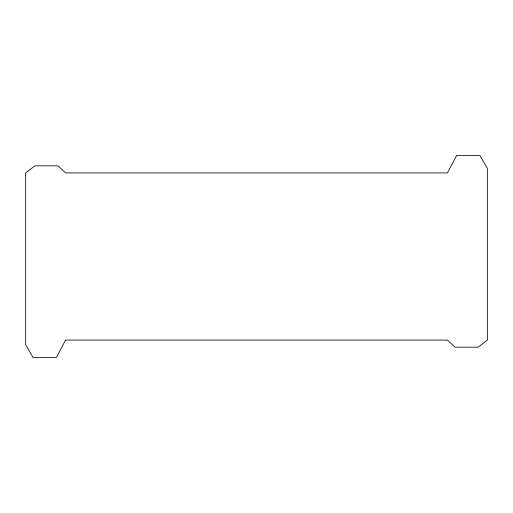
<?xml version="1.0" encoding="UTF-8"?>
<svg xmlns="http://www.w3.org/2000/svg" width="513" height="513" viewBox="0 0 513 513"><rect width="100%" height="100%" fill="white"/><g stroke="black" fill="none" stroke-linecap="round" stroke-linejoin="round"><path stroke-width="0.77" d="M65.568 340.087L56.327 357.593L33.089 357.593L25.65 344.64L25.65 172.913L34.897 165.814L57.969 165.814L65.568 172.913L447.432 172.913L456.673 155.407L479.911 155.407L487.35 168.36L487.35 340.087L478.103 347.186L455.031 347.186L447.432 340.087L65.568 340.087"/></g></svg>
